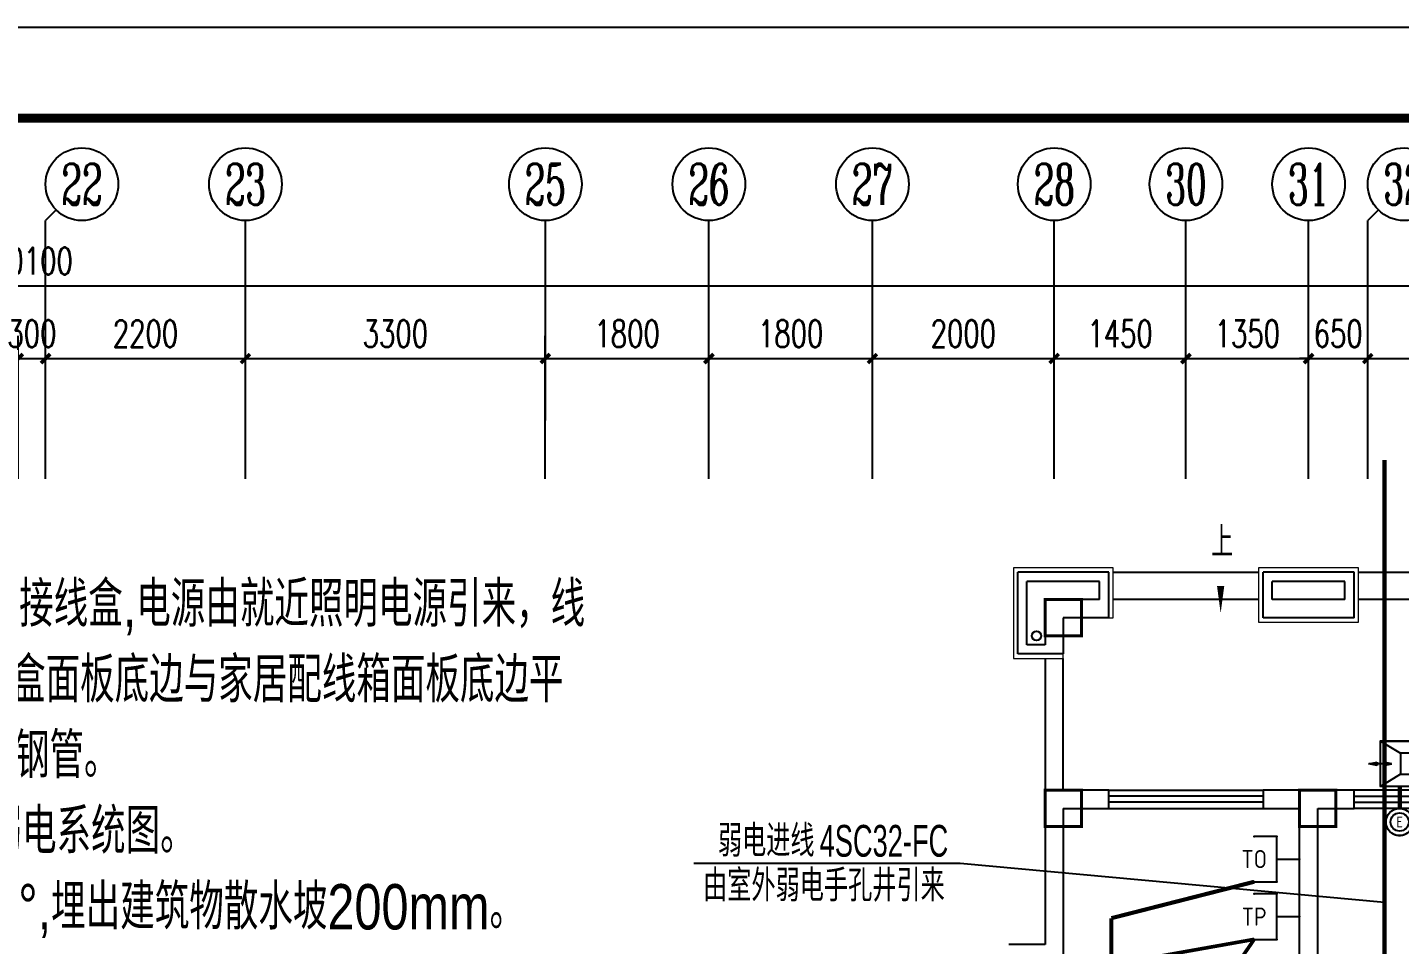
# Model space of a CAD drawing. Extents: x -993182 to -819982, y 169304 to 600104.
# Drawn here: x -865248 to -850148, y 411803 to 421904 of the extents above; entities that cross this region are included whole.
import ezdxf
from ezdxf.enums import TextEntityAlignment as Align

# ---------------------------------------------------------------- set-up
doc = ezdxf.new("R2010")
doc.units = 0
doc.header["$LTSCALE"] = 1000
doc.header["$MEASUREMENT"] = 0
for name, color, linetype in [('AXIS', 3, 'Continuous'), ('AXIS_TEXT', 7, 'Continuous'), ('DIM_SYMB', 3, 'Continuous'), ('EQUIP-安防', 3, 'Continuous'), ('EQUIP-通讯', 3, 'Continuous'), ('PUB_TITLE', 146, 'Continuous'), ('RAIL', 163, 'Continuous'), ('TEL_LEAD', 3, 'Continuous'), ('WALL', 4, 'Continuous'), ('WINDOW', 2, 'Continuous'), ('WIRE-安防', 4, 'Continuous'), ('WIRE-综合布线', 5, 'TG_GCS'), ('WIRE-网络', 6, 'TG_TD'), ('WIRE-通讯', 4, 'TG_TP'), ('面层', 215, 'Continuous')]:
    doc.layers.add(name, color=color, linetype=linetype)
doc.layers.add('投影线', color=150, linetype='Continuous', lineweight=18)
doc.styles.add('_TCH_AXIS', font='COMPLEX', dxfattribs={"bigfont": 'GBCBIG'})
doc.styles.add('_TCH_DIM', font='SIMPLEX', dxfattribs={"bigfont": 'GBCBIG'})
doc.styles.add('_TCH_DIM_T3', font='SIMPLEX', dxfattribs={"width": 0.705882, "bigfont": 'GBCBIG'})
doc.styles.add('_TEL_ATTDEF', font='GBENOR', dxfattribs={"width": 0.8, "height": 3, "bigfont": 'GBCBIG'})
doc.styles.add('_TEL_DIM', font='ICED', dxfattribs={"width": 0.8, "height": 3.5, "bigfont": 'BZHZ'})
doc.styles.add('COMPLEX', font='COMPLEX')
doc.styles.add('TG_LINETYPE', font='ICED', dxfattribs={"width": 0.8, "height": 2, "bigfont": 'BZHZ'})
doc.styles.add('电-ele', font='ICED.shx', dxfattribs={"width": 0.8, "bigfont": 'BZHZ.shx'})
doc.linetypes.add('TG_GCS', pattern='A,1,-0.6,["GCS",TG_LINETYPE,S=0.1,R=0,X=-0.52,Y=-0.1],0', length=1.6)
doc.linetypes.add('TG_TD', pattern='A,1,-0.45,["TD",TG_LINETYPE,S=0.1,R=0,X=-0.38,Y=-0.1],0', length=1.45)
doc.linetypes.add('TG_TP', pattern='A,1,-0.45,["TP",TG_LINETYPE,S=0.1,R=0,X=-0.38,Y=-0.1],0', length=1.45)
doc.dimstyles.new('_TCH_ARCH&&100', dxfattribs={"dimtxt": 297.5, "dimasz": 100, "dimexe": 250, "dimexo": 300, "dimgap": 126.25, "dimtad": 1, "dimdec": 0, "dimzin": 0, "dimdsep": 46, "dimtxsty": '_TCH_DIM_T3', "dimblk": 'ARCHTICK', "dimcen": 0.09, "dimclrt": 7, "dimazin": 2, "dimtfac": 1, "dimtdec": 0, "dimtix": 1, "dimtmove": 2, "dimatfit": 3, "dimfxl": 0, "dimtolj": 1, "dimtzin": 0, "dimarcsym": 0})

# ---------------------------------------------------------------- blocks, each defined once
blk = doc.blocks.new('q1')
at = {"color": 3, "const_width": 35}
for points in [[(-481693, -318318), (-481693, -318718), (-481293, -318718), (-481293, -318318)], [(-481693, -320418), (-481693, -320818), (-481293, -320818), (-481293, -320418)], [(-478893, -320418), (-478893, -320818), (-478493, -320818), (-478493, -320418)]]:
    blk.add_lwpolyline(points, close=True, dxfattribs=at)
blk = doc.blocks.new('$WINLIB2D$00000001')
at = {"color": 0}
for points in [[(-0.5, 0.5), (-0.5, -0.5)], [(-0.5, 0.5), (0.5, 0.5)], [(0.5, -0.5), (0.5, 0.5)], [(0.5, 0.1667), (-0.5, 0.1667)], [(0.5, -0.1667), (-0.5, -0.1667)], [(-0.5, -0.5), (0.5, -0.5)]]:
    blk.add_lwpolyline(points, dxfattribs=at)
blk = doc.blocks.new('$TCHSYS$WIN2D')
for p, q in [((-0.5, 0.5), (0.5, 0.5)), ((-0.5, 0.5), (-0.5, -0.5)), ((0.5, 0.5), (0.5, -0.5)), ((0.5, 0.167), (-0.5, 0.167)), ((0.5, -0.167), (-0.5, -0.167)), ((-0.5, -0.5), (0.5, -0.5))]:
    blk.add_line(p, q)
blk = doc.blocks.new('_AXISO')
blk.add_circle((0, 0), 0.5)
at = {"layer": 'AXIS_TEXT', "style": 'COMPLEX', "width": 1.041667}
blk.add_attdef('A', text='', height=0.56, dxfattribs=at).set_placement((-0.25, -0.28), (0.25, -0.28), align=Align.FIT)
blk = doc.blocks.new('_ArchTick')
at = {"color": 0, "linetype": 'ByBlock', "const_width": 0.4}
blk.add_lwpolyline([(-0.5, -0.5), (0.5, 0.5)], dxfattribs=at)
blk = doc.blocks.new('*D186')
at = {"layer": 'AXIS', "color": 0, "lineweight": -2}
for p, q in [((-256409, -327388), (-256409, -325012)), ((-196309, -327388), (-196309, -325012)), ((-256409, -325262), (-196309, -325262))]:
    blk.add_line(p, q, dxfattribs=at)
at = {"layer": 'Defpoints', "color": 0}
for p in [(-196309, -325262), (-256409, -327688), (-196309, -327688)]:
    blk.add_point(p, dxfattribs=at)
at = {"layer": 'AXIS', "color": 0, "lineweight": -2, "xscale": 100, "yscale": 100, "zscale": 100, "rotation": 180}
blk.add_blockref('_ArchTick', (-256409, -325262), dxfattribs=at)
at = {"layer": 'AXIS', "color": 0, "lineweight": -2, "xscale": 100, "yscale": 100, "zscale": 100}
blk.add_blockref('_ArchTick', (-196309, -325262), dxfattribs=at)
at = {"layer": 'AXIS', "color": 7, "insert": (-226359, -324987), "char_height": 297.5, "attachment_point": 5, "style": '_TCH_DIM_T3'}
blk.add_mtext('\\A1;60100', dxfattribs=at)
blk = doc.blocks.new('*D203')
at = {"layer": 'AXIS', "color": 0, "lineweight": -2}
for p, q in [((-226509, -327388), (-226509, -325812)), ((-226209, -327388), (-226209, -325812)), ((-226509, -326062), (-226609, -326062)), ((-226509, -326062), (-226209, -326062)), ((-226209, -326062), (-226109, -326062))]:
    blk.add_line(p, q, dxfattribs=at)
at = {"layer": 'Defpoints', "color": 0}
for p in [(-226209, -326062), (-226509, -327688), (-226209, -327688)]:
    blk.add_point(p, dxfattribs=at)
at = {"layer": 'AXIS', "color": 0, "lineweight": -2, "xscale": 100, "yscale": 100, "zscale": 100}
blk.add_blockref('_ArchTick', (-226509, -326062), dxfattribs=at)
at = {"layer": 'AXIS', "color": 0, "lineweight": -2, "xscale": 100, "yscale": 100, "zscale": 100, "rotation": 180}
blk.add_blockref('_ArchTick', (-226209, -326062), dxfattribs=at)
at = {"layer": 'AXIS', "color": 7, "insert": (-226359, -325787), "char_height": 297.5, "attachment_point": 5, "style": '_TCH_DIM_T3'}
blk.add_mtext('\\A1;300', dxfattribs=at)
blk = doc.blocks.new('*D204')
at = {"layer": 'AXIS', "color": 0, "lineweight": -2}
for p, q in [((-226209, -327388), (-226209, -325812)), ((-224009, -327388), (-224009, -325812)), ((-226209, -326062), (-224009, -326062))]:
    blk.add_line(p, q, dxfattribs=at)
at = {"layer": 'Defpoints', "color": 0}
for p in [(-224009, -326062), (-226209, -327688), (-224009, -327688)]:
    blk.add_point(p, dxfattribs=at)
at = {"layer": 'AXIS', "color": 0, "lineweight": -2, "xscale": 100, "yscale": 100, "zscale": 100, "rotation": 180}
blk.add_blockref('_ArchTick', (-226209, -326062), dxfattribs=at)
at = {"layer": 'AXIS', "color": 0, "lineweight": -2, "xscale": 100, "yscale": 100, "zscale": 100}
blk.add_blockref('_ArchTick', (-224009, -326062), dxfattribs=at)
at = {"layer": 'AXIS', "color": 7, "insert": (-225109, -325787), "char_height": 297.5, "attachment_point": 5, "style": '_TCH_DIM_T3'}
blk.add_mtext('\\A1;2200', dxfattribs=at)
blk = doc.blocks.new('*D205')
at = {"layer": 'AXIS', "color": 0, "lineweight": -2}
for p, q in [((-224009, -327388), (-224009, -325812)), ((-220709, -327388), (-220709, -325812)), ((-224009, -326062), (-220709, -326062))]:
    blk.add_line(p, q, dxfattribs=at)
at = {"layer": 'Defpoints', "color": 0}
for p in [(-220709, -326062), (-224009, -327688), (-220709, -327688)]:
    blk.add_point(p, dxfattribs=at)
at = {"layer": 'AXIS', "color": 0, "lineweight": -2, "xscale": 100, "yscale": 100, "zscale": 100, "rotation": 180}
blk.add_blockref('_ArchTick', (-224009, -326062), dxfattribs=at)
at = {"layer": 'AXIS', "color": 0, "lineweight": -2, "xscale": 100, "yscale": 100, "zscale": 100}
blk.add_blockref('_ArchTick', (-220709, -326062), dxfattribs=at)
at = {"layer": 'AXIS', "color": 7, "insert": (-222359, -325787), "char_height": 297.5, "attachment_point": 5, "style": '_TCH_DIM_T3'}
blk.add_mtext('\\A1;3300', dxfattribs=at)
blk = doc.blocks.new('*D206')
at = {"layer": 'AXIS', "color": 0, "lineweight": -2}
for p, q in [((-220709, -327388), (-220709, -325812)), ((-218909, -327388), (-218909, -325812)), ((-220709, -326062), (-218909, -326062))]:
    blk.add_line(p, q, dxfattribs=at)
at = {"layer": 'Defpoints', "color": 0}
for p in [(-218909, -326062), (-220709, -327688), (-218909, -327688)]:
    blk.add_point(p, dxfattribs=at)
at = {"layer": 'AXIS', "color": 0, "lineweight": -2, "xscale": 100, "yscale": 100, "zscale": 100, "rotation": 180}
blk.add_blockref('_ArchTick', (-220709, -326062), dxfattribs=at)
at = {"layer": 'AXIS', "color": 0, "lineweight": -2, "xscale": 100, "yscale": 100, "zscale": 100}
blk.add_blockref('_ArchTick', (-218909, -326062), dxfattribs=at)
at = {"layer": 'AXIS', "color": 7, "insert": (-219809, -325787), "char_height": 297.5, "attachment_point": 5, "style": '_TCH_DIM_T3'}
blk.add_mtext('\\A1;1800', dxfattribs=at)
blk = doc.blocks.new('*D207')
at = {"layer": 'AXIS', "color": 0, "lineweight": -2}
for p, q in [((-218909, -327388), (-218909, -325812)), ((-217109, -327388), (-217109, -325812)), ((-218909, -326062), (-217109, -326062))]:
    blk.add_line(p, q, dxfattribs=at)
at = {"layer": 'Defpoints', "color": 0}
for p in [(-217109, -326062), (-218909, -327688), (-217109, -327688)]:
    blk.add_point(p, dxfattribs=at)
at = {"layer": 'AXIS', "color": 0, "lineweight": -2, "xscale": 100, "yscale": 100, "zscale": 100, "rotation": 180}
blk.add_blockref('_ArchTick', (-218909, -326062), dxfattribs=at)
at = {"layer": 'AXIS', "color": 0, "lineweight": -2, "xscale": 100, "yscale": 100, "zscale": 100}
blk.add_blockref('_ArchTick', (-217109, -326062), dxfattribs=at)
at = {"layer": 'AXIS', "color": 7, "insert": (-218009, -325787), "char_height": 297.5, "attachment_point": 5, "style": '_TCH_DIM_T3'}
blk.add_mtext('\\A1;1800', dxfattribs=at)
blk = doc.blocks.new('*D208')
at = {"layer": 'AXIS', "color": 0, "lineweight": -2}
for p, q in [((-217109, -327388), (-217109, -325812)), ((-215109, -327388), (-215109, -325812)), ((-217109, -326062), (-215109, -326062))]:
    blk.add_line(p, q, dxfattribs=at)
at = {"layer": 'Defpoints', "color": 0}
for p in [(-215109, -326062), (-217109, -327688), (-215109, -327688)]:
    blk.add_point(p, dxfattribs=at)
at = {"layer": 'AXIS', "color": 0, "lineweight": -2, "xscale": 100, "yscale": 100, "zscale": 100, "rotation": 180}
blk.add_blockref('_ArchTick', (-217109, -326062), dxfattribs=at)
at = {"layer": 'AXIS', "color": 0, "lineweight": -2, "xscale": 100, "yscale": 100, "zscale": 100}
blk.add_blockref('_ArchTick', (-215109, -326062), dxfattribs=at)
at = {"layer": 'AXIS', "color": 7, "insert": (-216109, -325787), "char_height": 297.5, "attachment_point": 5, "style": '_TCH_DIM_T3'}
blk.add_mtext('\\A1;2000', dxfattribs=at)
blk = doc.blocks.new('*D209')
at = {"layer": 'AXIS', "color": 0, "lineweight": -2}
for p, q in [((-215109, -327388), (-215109, -325812)), ((-213659, -327388), (-213659, -325812)), ((-215109, -326062), (-213659, -326062))]:
    blk.add_line(p, q, dxfattribs=at)
at = {"layer": 'Defpoints', "color": 0}
for p in [(-213659, -326062), (-215109, -327688), (-213659, -327688)]:
    blk.add_point(p, dxfattribs=at)
at = {"layer": 'AXIS', "color": 0, "lineweight": -2, "xscale": 100, "yscale": 100, "zscale": 100, "rotation": 180}
blk.add_blockref('_ArchTick', (-215109, -326062), dxfattribs=at)
at = {"layer": 'AXIS', "color": 0, "lineweight": -2, "xscale": 100, "yscale": 100, "zscale": 100}
blk.add_blockref('_ArchTick', (-213659, -326062), dxfattribs=at)
at = {"layer": 'AXIS', "color": 7, "insert": (-214384, -325787), "char_height": 297.5, "attachment_point": 5, "style": '_TCH_DIM_T3'}
blk.add_mtext('\\A1;1450', dxfattribs=at)
blk = doc.blocks.new('*D210')
at = {"layer": 'AXIS', "color": 0, "lineweight": -2}
for p, q in [((-213659, -327388), (-213659, -325812)), ((-212309, -327388), (-212309, -325812)), ((-213659, -326062), (-212309, -326062))]:
    blk.add_line(p, q, dxfattribs=at)
at = {"layer": 'Defpoints', "color": 0}
for p in [(-212309, -326062), (-213659, -327688), (-212309, -327688)]:
    blk.add_point(p, dxfattribs=at)
at = {"layer": 'AXIS', "color": 0, "lineweight": -2, "xscale": 100, "yscale": 100, "zscale": 100, "rotation": 180}
blk.add_blockref('_ArchTick', (-213659, -326062), dxfattribs=at)
at = {"layer": 'AXIS', "color": 0, "lineweight": -2, "xscale": 100, "yscale": 100, "zscale": 100}
blk.add_blockref('_ArchTick', (-212309, -326062), dxfattribs=at)
at = {"layer": 'AXIS', "color": 7, "insert": (-212984, -325787), "char_height": 297.5, "attachment_point": 5, "style": '_TCH_DIM_T3'}
blk.add_mtext('\\A1;1350', dxfattribs=at)
blk = doc.blocks.new('*D211')
at = {"layer": 'AXIS', "color": 0, "lineweight": -2}
for p, q in [((-212309, -327388), (-212309, -325812)), ((-211659, -327388), (-211659, -325812)), ((-212309, -326062), (-212409, -326062)), ((-212309, -326062), (-211659, -326062)), ((-211659, -326062), (-211559, -326062))]:
    blk.add_line(p, q, dxfattribs=at)
at = {"layer": 'Defpoints', "color": 0}
for p in [(-211659, -326062), (-212309, -327688), (-211659, -327688)]:
    blk.add_point(p, dxfattribs=at)
at = {"layer": 'AXIS', "color": 0, "lineweight": -2, "xscale": 100, "yscale": 100, "zscale": 100}
blk.add_blockref('_ArchTick', (-212309, -326062), dxfattribs=at)
at = {"layer": 'AXIS', "color": 0, "lineweight": -2, "xscale": 100, "yscale": 100, "zscale": 100, "rotation": 180}
blk.add_blockref('_ArchTick', (-211659, -326062), dxfattribs=at)
at = {"layer": 'AXIS', "color": 7, "insert": (-211984, -325787), "char_height": 297.5, "attachment_point": 5, "style": '_TCH_DIM_T3'}
blk.add_mtext('\\A1;650', dxfattribs=at)
blk = doc.blocks.new('*D212')
at = {"layer": 'AXIS', "color": 0, "lineweight": -2}
for p, q in [((-211659, -327388), (-211659, -325812)), ((-208959, -327388), (-208959, -325812)), ((-211659, -326062), (-208959, -326062))]:
    blk.add_line(p, q, dxfattribs=at)
at = {"layer": 'Defpoints', "color": 0}
for p in [(-208959, -326062), (-211659, -327688), (-208959, -327688)]:
    blk.add_point(p, dxfattribs=at)
at = {"layer": 'AXIS', "color": 0, "lineweight": -2, "xscale": 100, "yscale": 100, "zscale": 100, "rotation": 180}
blk.add_blockref('_ArchTick', (-211659, -326062), dxfattribs=at)
at = {"layer": 'AXIS', "color": 0, "lineweight": -2, "xscale": 100, "yscale": 100, "zscale": 100}
blk.add_blockref('_ArchTick', (-208959, -326062), dxfattribs=at)
at = {"layer": 'AXIS', "color": 7, "insert": (-210309, -325787), "char_height": 297.5, "attachment_point": 5, "style": '_TCH_DIM_T3'}
blk.add_mtext('\\A1;2700', dxfattribs=at)
blk = doc.blocks.new('$equip$00002646')
at = {"linetype": 'Continuous'}
for p, q in [((-0.75, 0.5), (0.75, 0.5)), ((-0.75, -0.5), (-0.75, 0.5)), ((-0.616, 0.388), (-0.091, 0.388)), ((-0.616, -0.312), (-0.616, 0.388)), ((-0.091, 0.388), (-0.091, -0.05)), ((0.31, 0.23), (0.75, 0.5)), ((0.75, 0.5), (0.75, -0.5)), ((0.31, 0.23), (0.065, 0.23)), ((0.065, 0.23), (0.065, -0.23)), ((0.31, -0.23), (0.31, 0.23)), ((0.686, 0.042), (0.503, 0)), ((0.503, 0), (0.686, -0.038)), ((0.531, 0), (1.009, 0)), ((0.686, -0.038), (0.686, 0.042)), ((0.825, -0.038), (0.825, 0.042)), ((0.825, 0.042), (1.009, 0)), ((1.009, 0), (0.825, -0.038)), ((-0.091, -0.05), (-0.616, -0.312)), ((-0.441, -0.225), (-0.441, -0.407)), ((-0.266, -0.407), (-0.266, -0.137)), ((0.065, -0.23), (0.31, -0.23)), ((0.75, -0.5), (0.31, -0.23)), ((0.75, -0.5), (-0.75, -0.5)), ((-0.441, -0.407), (-0.266, -0.407))]:
    blk.add_line(p, q, dxfattribs=at)
at = {"const_width": 0.04}
blk.add_lwpolyline([(-0.75, 0.5), (-0.75, -0.5), (0.75, -0.5), (0.75, 0.5), (-0.75, 0.5), (-0.75, -0.5)], dxfattribs=at)
for p in [(0, 0.5), (-0.75, 0), (0.75, 0), (0, -0.5)]:
    blk.add_point(p)
for points in [[(0.503, 0), (0.686, -0.038), (0.686, 0.042)], [(1.009, 0), (0.825, -0.038), (0.825, 0.042)]]:
    blk.add_solid(points)
at = {"color": 7, "style": '_TEL_DIM', "flags": 1}
blk.add_attdef('A', text='', height=0.000025, dxfattribs=at).set_placement((0, 0), align=Align.MIDDLE_CENTER)
blk = doc.blocks.new('$equip$00002375')
at = {"const_width": 0.04}
blk.add_lwpolyline([(0, 0.3, -1), (0, -0.3, -1), (0, 0.3, -0.254955)], format="xyb", dxfattribs=at)
for radius in [0.3, 0.2]:
    blk.add_circle((0, 0), radius)
for p in [(-0.3, 0), (0, 0.3), (0.3, 0), (0, -0.3)]:
    blk.add_point(p)
at = {"color": 7, "style": '_TEL_DIM'}
blk.add_attdef('$TEXT$', text='', height=0.24, dxfattribs=at).set_placement((0, 0), align=Align.MIDDLE_CENTER)
at = {"color": 7, "style": '_TEL_DIM', "flags": 1}
blk.add_attdef('A', text='', height=0.00002, dxfattribs=at).set_placement((0, 0), align=Align.MIDDLE_CENTER)
blk = doc.blocks.new('$equip$00001847')
for p, q in [((-0.5, 0.499), (-0.5, 0.999)), ((0.5, 0.999), (0.5, 0.499)), ((0.5, 0.499), (-0.5, 0.499)), ((0, 0.5), (0, 0))]:
    blk.add_line(p, q)
for p in [(-0.5, 0.999), (0.5, 0.999), (-0.5, 0.499), (0.5, 0.499), (0, 0)]:
    blk.add_point(p)
at = {"color": 7, "style": '_TEL_DIM'}
blk.add_attdef('$TEXT$', text='', height=0.4, dxfattribs=at).set_placement((0, 0.999), align=Align.MIDDLE_CENTER)
at = {"color": 7, "style": '_TEL_DIM', "flags": 1}
blk.add_attdef('A', text='', height=0.00002, dxfattribs=at).set_placement((0, 0), align=Align.MIDDLE_CENTER)
blk = doc.blocks.new('$equip$00001867')
for p, q in [((-0.5, 0.499), (-0.5, 0.999)), ((0.5, 0.999), (0.5, 0.499)), ((0.5, 0.499), (-0.5, 0.499)), ((0, 0.5), (0, 0))]:
    blk.add_line(p, q)
for p in [(-0.5, 0.999), (0.5, 0.999), (-0.5, 0.499), (0.5, 0.499), (0, 0)]:
    blk.add_point(p)
at = {"color": 7, "style": '_TEL_DIM'}
blk.add_attdef('$TEXT$', text='', height=0.4, dxfattribs=at).set_placement((0, 0.999), align=Align.MIDDLE_CENTER)
at = {"color": 7, "style": '_TEL_DIM', "flags": 1}
blk.add_attdef('A', text='', height=0.00002, dxfattribs=at).set_placement((0, 0), align=Align.MIDDLE_CENTER)
blk = doc.blocks.new('5#、7#楼参照')
at = {"color": 6}
blk.add_circle((-215303.8, -329115.6), 50, dxfattribs=at)
at = {"layer": 'AXIS'}
for p, q in [((-226091.6, -324425.2), (-226208.8, -324542.4)), ((-211541.6, -324425.2), (-211658.8, -324542.4)), ((-226208.8, -326742.7), (-226208.8, -324542.4)), ((-224008.8, -326742.7), (-224008.8, -324542.4)), ((-220708.8, -326742.7), (-220708.8, -324542.4)), ((-218908.8, -326742.7), (-218908.8, -324542.4)), ((-217108.8, -326742.7), (-217108.8, -324542.4)), ((-215108.8, -326742.7), (-215108.8, -324542.4)), ((-213658.8, -326742.7), (-213658.8, -324542.4)), ((-212308.8, -326742.7), (-212308.8, -324542.4)), ((-211658.8, -326742.7), (-211658.8, -324542.4))]:
    blk.add_line(p, q, dxfattribs=at)
at = {"layer": 'DIM_SYMB'}
blk.add_lwpolyline([(-213277.3, -328355.3, 0, 0, 0), (-213277.3, -328865.6, 0, 80, 0), (-213277.3, -328565.6, 0, 0, 0)], format="xyseb", dxfattribs=at)
at = {"layer": 'PUB_TITLE'}
blk.add_lwpolyline([(-265242.7, -381815.5), (-181142.7, -381815.5), (-181142.7, -322415.5), (-265242.7, -322415.5)], close=True, dxfattribs=at)
at = {"layer": 'PUB_TITLE', "const_width": 100}
blk.add_lwpolyline([(-262742.7, -380815.5), (-182142.7, -380815.5), (-182142.7, -323415.5), (-262742.7, -323415.5)], close=True, dxfattribs=at)
at = {"layer": 'RAIL'}
for p, q in [((-214458.8, -328415.6), (-212858.8, -328415.6)), ((-211758.8, -328415.6), (-208158.8, -328415.6)), ((-212858.8, -328715.6), (-214458.8, -328715.6)), ((-208158.8, -328715.6), (-211758.8, -328715.6))]:
    blk.add_line(p, q, dxfattribs=at)
for points in [[(-215208.8, -329365.6), (-215208.8, -330815.6)], [(-215008.8, -330815.6), (-215008.8, -329365.6)]]:
    blk.add_lwpolyline(points, dxfattribs=at)
at = {"layer": 'WALL'}
for p, q in [((-215508.8, -329315.6), (-215508.8, -328415.6)), ((-214508.8, -328415.6), (-215508.8, -328415.6)), ((-214508.8, -328915.6), (-214508.8, -328415.6)), ((-211808.8, -328415.6), (-212808.8, -328415.6)), ((-212808.8, -328915.6), (-212808.8, -328415.6)), ((-211808.8, -328915.6), (-211808.8, -328415.6)), ((-215408.8, -329215.6), (-215408.8, -328515.6)), ((-214608.8, -328515.6), (-215408.8, -328515.6)), ((-214608.8, -328715.6), (-214608.8, -328515.6)), ((-211908.8, -328515.6), (-212708.8, -328515.6)), ((-212708.8, -328715.6), (-212708.8, -328515.6)), ((-211908.8, -328715.6), (-211908.8, -328515.6)), ((-214608.8, -328715.6), (-215208.8, -328715.6)), ((-215208.8, -328715.6), (-215208.8, -329215.6)), ((-211908.8, -328715.6), (-212708.8, -328715.6)), ((-214508.8, -328915.6), (-215008.8, -328915.6)), ((-215008.8, -328915.6), (-215008.8, -329315.6)), ((-211808.8, -328915.6), (-212808.8, -328915.6)), ((-215008.8, -329315.6), (-215508.8, -329315.6)), ((-215208.8, -329215.6), (-215408.8, -329215.6)), ((-215208.8, -330815.6), (-215208.8, -332515.6)), ((-214508.8, -330815.6), (-215208.8, -330815.6)), ((-214508.8, -331015.6), (-214508.8, -330815.6)), ((-212308.8, -330815.6), (-212808.8, -330815.6)), ((-212808.8, -330815.6), (-212808.8, -331015.6)), ((-211808.8, -330815.6), (-212308.8, -330815.6)), ((-211808.8, -331015.6), (-211808.8, -330815.6)), ((-215008.8, -331015.6), (-215008.8, -332815.6)), ((-215008.8, -331015.6), (-214508.8, -331015.6)), ((-212808.8, -331015.6), (-212408.8, -331015.6)), ((-212408.8, -334415.6), (-212408.8, -331015.6)), ((-212208.8, -334415.6), (-212208.8, -331015.6)), ((-212208.8, -331015.6), (-211808.8, -331015.6)), ((-215208.8, -332515.6), (-215608.8, -332515.6))]:
    blk.add_line(p, q, dxfattribs=at)
at = {"layer": '投影线', "linetype": 'Continuous', "elevation": 76500}
blk.add_lwpolyline([(-214508.8, -328915.6), (-214458.8, -328915.6), (-214458.8, -328365.6), (-215557, -328365.6), (-215557, -329365.6), (-215008.8, -329365.6), (-215008.8, -329315.6)], dxfattribs=at)
blk.add_lwpolyline([(-211758.8, -328365.6), (-212858.8, -328365.6), (-212858.8, -328965.6), (-211758.8, -328965.6)], close=True, dxfattribs=at)
at = {"layer": 'AXIS'}
ref = blk.add_blockref('_AXISO', (-225808.8, -324142.4), dxfattribs=dict(at, xscale=800, yscale=800, zscale=800))
ref.add_attrib('A', '22', dxfattribs={"layer": 'AXIS_TEXT', "height": 452.55, "style": '_TCH_AXIS', "width": 0.617647}).set_placement((-226035.1, -324368.7), (-225582.5, -324368.7), align=Align.FIT)
ref = blk.add_blockref('_AXISO', (-224008.8, -324142.4), dxfattribs=dict(at, xscale=800, yscale=800, zscale=800))
ref.add_attrib('A', '23', dxfattribs={"layer": 'AXIS_TEXT', "height": 452.55, "style": '_TCH_AXIS', "width": 0.617647}).set_placement((-224235.1, -324368.7), (-223782.5, -324368.7), align=Align.FIT)
ref = blk.add_blockref('_AXISO', (-220708.8, -324142.4), dxfattribs=dict(at, xscale=800, yscale=800, zscale=800))
ref.add_attrib('A', '25', dxfattribs={"layer": 'AXIS_TEXT', "height": 452.55, "style": '_TCH_AXIS', "width": 0.617647}).set_placement((-220935.1, -324368.7), (-220482.5, -324368.7), align=Align.FIT)
ref = blk.add_blockref('_AXISO', (-218908.8, -324142.4), dxfattribs=dict(at, xscale=800, yscale=800, zscale=800))
ref.add_attrib('A', '26', dxfattribs={"layer": 'AXIS_TEXT', "height": 452.55, "style": '_TCH_AXIS', "width": 0.617647}).set_placement((-219135.1, -324368.7), (-218682.5, -324368.7), align=Align.FIT)
ref = blk.add_blockref('_AXISO', (-217108.8, -324142.4), dxfattribs=dict(at, xscale=800, yscale=800, zscale=800))
ref.add_attrib('A', '27', dxfattribs={"layer": 'AXIS_TEXT', "height": 452.55, "style": '_TCH_AXIS', "width": 0.617647}).set_placement((-217335.1, -324368.7), (-216882.5, -324368.7), align=Align.FIT)
ref = blk.add_blockref('_AXISO', (-215108.8, -324142.4), dxfattribs=dict(at, xscale=800, yscale=800, zscale=800))
ref.add_attrib('A', '28', dxfattribs={"layer": 'AXIS_TEXT', "height": 452.55, "style": '_TCH_AXIS', "width": 0.617647}).set_placement((-215335.1, -324368.7), (-214882.5, -324368.7), align=Align.FIT)
ref = blk.add_blockref('_AXISO', (-213658.8, -324142.4), dxfattribs=dict(at, xscale=800, yscale=800, zscale=800))
ref.add_attrib('A', '30', dxfattribs={"layer": 'AXIS_TEXT', "height": 452.55, "style": '_TCH_AXIS', "width": 0.636364}).set_placement((-213885.1, -324368.7), (-213432.5, -324368.7), align=Align.FIT)
ref = blk.add_blockref('_AXISO', (-212308.8, -324142.4), dxfattribs=dict(at, xscale=800, yscale=800, zscale=800))
ref.add_attrib('A', '31', dxfattribs={"layer": 'AXIS_TEXT', "height": 452.55, "style": '_TCH_AXIS', "width": 0.75}).set_placement((-212535.1, -324368.7), (-212082.5, -324368.7), align=Align.FIT)
ref = blk.add_blockref('_AXISO', (-211258.8, -324142.4), dxfattribs=dict(at, xscale=800, yscale=800, zscale=800))
ref.add_attrib('A', '32', dxfattribs={"layer": 'AXIS_TEXT', "height": 452.55, "style": '_TCH_AXIS', "width": 0.636364}).set_placement((-211485.1, -324368.7), (-211032.5, -324368.7), align=Align.FIT)
at = {"layer": 'WINDOW', "yscale": 200, "rotation": 180}
for name, p, xscale, zscale in [('$WINLIB2D$00000001', (-213658.8, -330915.6), -1700, -1700), ('$TCHSYS$WIN2D', (-211333.8, -330915.6), 950, 950)]:
    blk.add_blockref(name, p, dxfattribs=dict(at, xscale=xscale, zscale=zscale))
at = {"layer": '面层'}
blk.add_blockref('q1', (266484, -10397.2), dxfattribs=at)
at = {"layer": 'DIM_SYMB', "color": 7, "style": '_TCH_DIM'}
blk.add_text('上', height=337.6, dxfattribs=at).set_placement((-213381.6, -328250.3))
at = {"layer": 'AXIS'}
for p1, p2, distance, picture, middle in [((-256408.8, -327688), (-196308.8, -327688), 2425.6, '*D186', (-226358.8, -324987.4)), ((-226508.8, -327688), (-226208.8, -327688), 1625.6, '*D203', (-226358.8, -325787.4)), ((-226208.8, -327688), (-224008.8, -327688), 1625.6, '*D204', (-225108.8, -325787.4)), ((-224008.8, -327688), (-220708.8, -327688), 1625.6, '*D205', (-222358.8, -325787.4)), ((-220708.8, -327688), (-218908.8, -327688), 1625.6, '*D206', (-219808.8, -325787.4)), ((-218908.8, -327688), (-217108.8, -327688), 1625.6, '*D207', (-218008.8, -325787.4)), ((-217108.8, -327688), (-215108.8, -327688), 1625.6, '*D208', (-216108.8, -325787.4)), ((-215108.8, -327688), (-213658.8, -327688), 1625.6, '*D209', (-214383.8, -325787.4)), ((-213658.8, -327688), (-212308.8, -327688), 1625.6, '*D210', (-212983.8, -325787.4)), ((-212308.8, -327688), (-211658.8, -327688), 1625.6, '*D211', (-211983.8, -325787.4)), ((-211658.8, -327688), (-208958.8, -327688), 1625.6, '*D212', (-210308.8, -325787.4))]:
    dim = blk.add_aligned_dim(p1=p1, p2=p2, distance=distance, dimstyle='_TCH_ARCH&&100', dxfattribs=at)
    dim.commit()
    dim.dimension.update_dxf_attribs({"geometry": picture, "text_midpoint": middle})

msp = doc.modelspace()

# ---------------------------------------------------------------- linework, layer by layer
at = {"layer": 'TEL_LEAD'}
for p, q in [((-854984, 412698), (-857915, 412698)), ((-850314, 412266), (-854984, 412698))]:
    msp.add_line(p, q, dxfattribs=at)
at = {"layer": 'WIRE-安防', "linetype": 'Continuous', "const_width": 50, "elevation": 0}
msp.add_lwpolyline([(-850145, 413303), (-850145, 413545)], dxfattribs=at)
at = {"layer": 'WIRE-综合布线', "linetype": 'TG_GCS', "const_width": 45, "elevation": 0}
msp.add_lwpolyline([(-850314, 404403), (-850314, 417138)], dxfattribs=at)
at = {"layer": 'WIRE-网络', "linetype": 'TG_TD', "const_width": 45, "elevation": 0}
for points in [[(-853320, 412094), (-851748, 412495)], [(-853320, 407299), (-853320, 412094)]]:
    msp.add_lwpolyline(points, dxfattribs=at)
at = {"layer": 'WIRE-通讯', "color": 4, "linetype": 'TG_TP', "const_width": 40, "elevation": 0}
for points in [[(-853196, 411603), (-851748, 411861)], [(-853046, 409964), (-851748, 411861)]]:
    msp.add_lwpolyline(points, dxfattribs=at)

# ---------------------------------------------------------------- block references
at = {"layer": 'EQUIP-安防', "xscale": 500, "yscale": 500, "zscale": 500, "rotation": 180.0000000009635}
msp.add_blockref('$equip$00002646', (-849983, 413795, 0), dxfattribs=at)
at = {"layer": 'EQUIP-安防'}
ref = msp.add_blockref('$equip$00002375', (-850148, 413153, 0), dxfattribs=dict(at, xscale=500, yscale=500, zscale=500, rotation=9.634598438737027e-10))
ref.add_attrib('$TEXT$', 'E', dxfattribs={"layer": '0', "color": 7, "height": 120, "style": '_TEL_ATTDEF'}).set_placement((-850148, 413153, 0), align=Align.MIDDLE_CENTER)
at = {"layer": 'EQUIP-通讯'}
ref = msp.add_blockref('$equip$00001847', (-851248, 412745, 0), dxfattribs=dict(at, xscale=-500, yscale=500, zscale=500, rotation=90.00000000096347))
ref.add_attrib('$TEXT$', 'TO', dxfattribs={"layer": '0', "color": 7, "height": 200, "style": '_TEL_ATTDEF'}).set_placement((-851748, 412745, 0), align=Align.MIDDLE_CENTER)
ref = msp.add_blockref('$equip$00001867', (-851248, 412111, 0), dxfattribs=dict(at, xscale=-500, yscale=500, zscale=500, rotation=90.00000000096347))
ref.add_attrib('$TEXT$', 'TP', dxfattribs={"layer": '0', "color": 7, "height": 200, "style": '_TEL_ATTDEF'}).set_placement((-851748, 412111, 0), align=Align.MIDDLE_CENTER)
at = {"layer": '面层'}
msp.add_blockref('5#、7#楼参照', (-638840, 744319), dxfattribs=at)

# ---------------------------------------------------------------- texts
at = {"insert": (-873184, 416637), "char_height": 500, "attachment_point": 1, "style": '电-ele'}
msp.add_mtext_dynamic_auto_height_columns('{\\fSimHei|b0|i0|c134|p49;附注:}\\P{\\W3.96875; }1.{\\W0.62366; }距家居配线箱水平O.20m处预留电源接线盒,电源由就近照明电源引来，线路采用BV-3x2.5-PC16-CC,WC,接线盒面板底边与家居配线箱面板底边平行，接线盒与家居配线箱之间预埋一根SC20钢管。\\P{\\W3.96875; }2.{\\W0.453571; } 图中未标注弱电管线的型号、规格见弱电系统图。 \\P{\\W3.96875; }3.{\\W0.453571; }.{\\W1.64419; }进线室外埋深0.8m,向外坡度为15°,埋出建筑物散水坡200mm。    ', width=14179, gutter_width=1400, height=9721, count=1, dxfattribs=at)
at = {"layer": 'TEL_LEAD', "color": 7, "style": '_TEL_DIM'}
for s, width, p in [('弱电进线', 0.8, (-857650, 412771)), ('4SC32-FC', 0.64, (-856530, 412771)), ('由室外弱电手孔井引来', 0.8, (-857813, 412278))]:
    msp.add_text(s, height=350, dxfattribs=dict(at, width=width)).set_placement(p)

doc.saveas('drawing.dxf')
